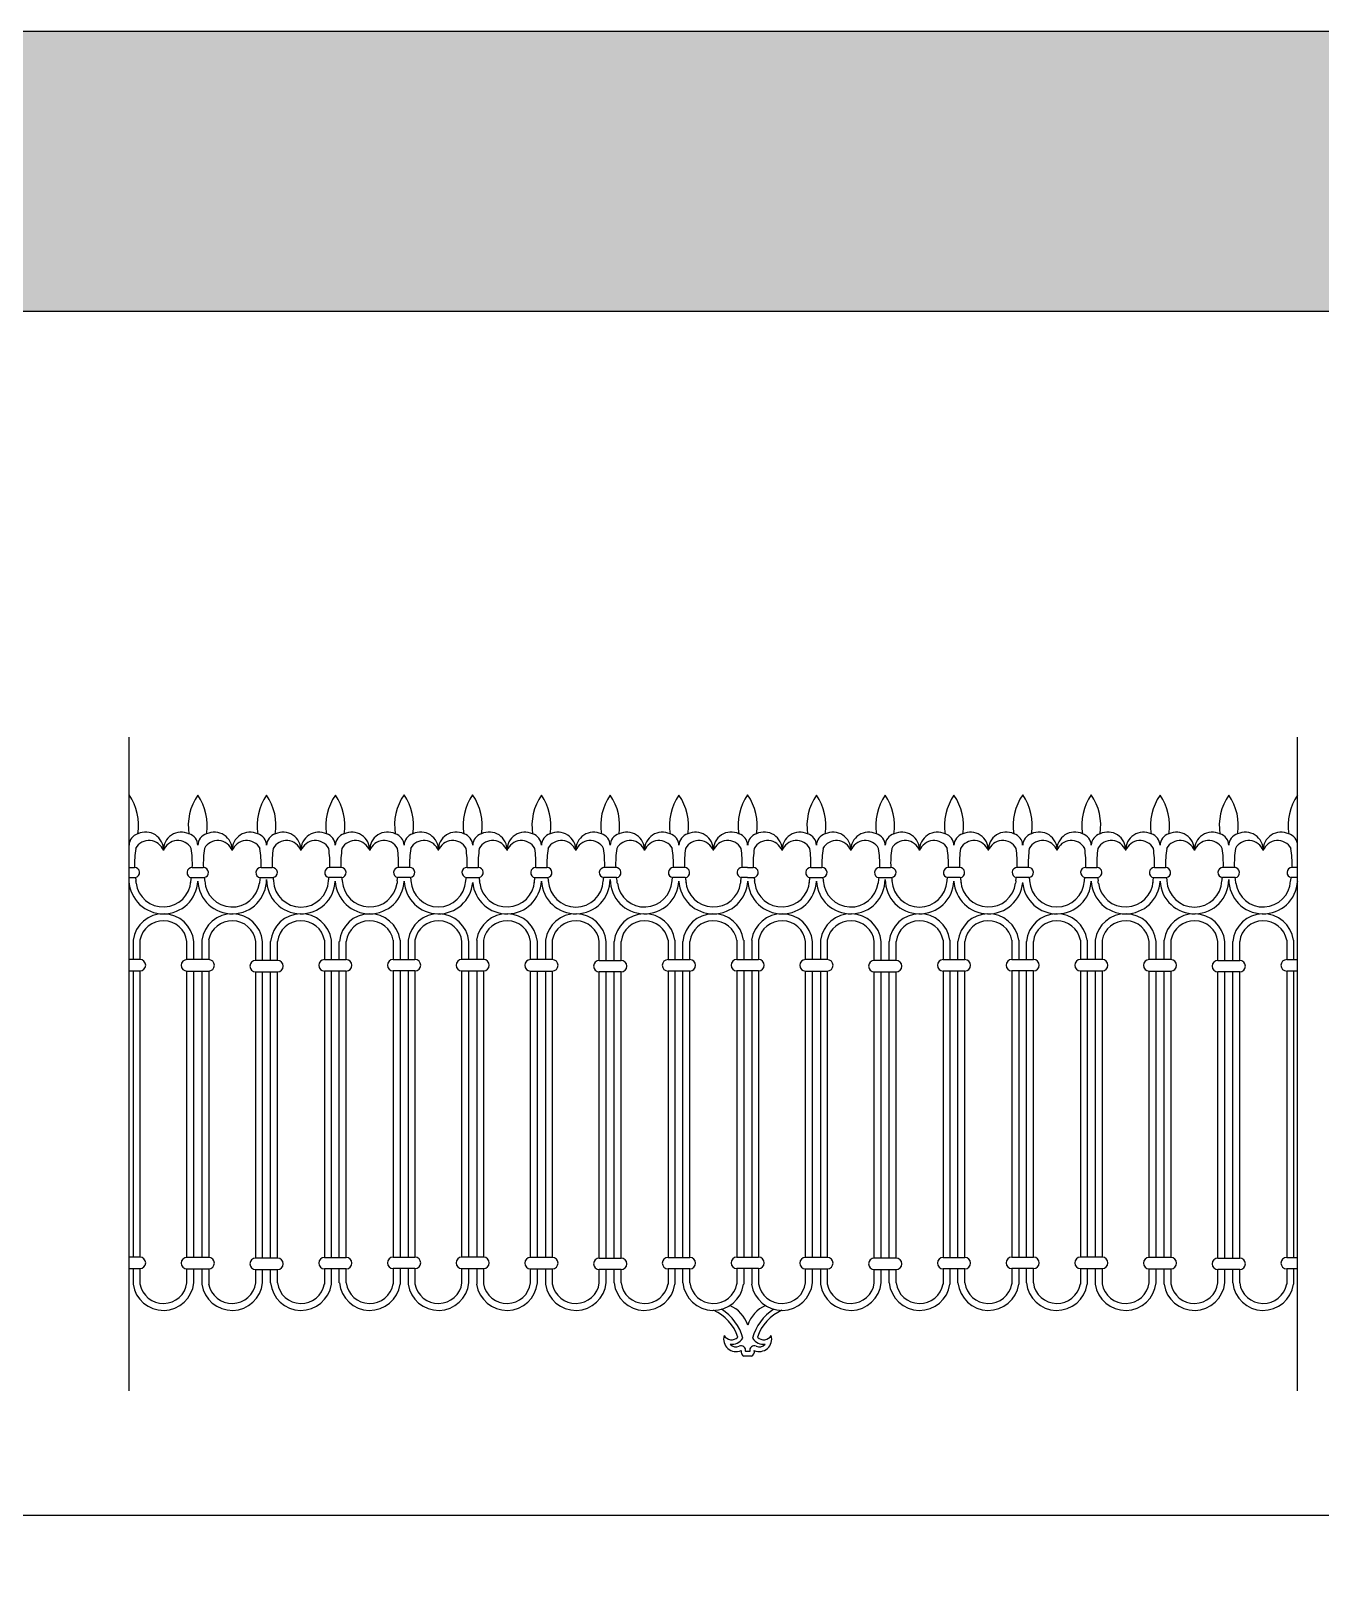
# Model space of a CAD drawing. Extents: x 12262 to 40734, y 30451 to 49613.
# Drawn here: x 15707 to 19083, y 45527 to 49613 of the extents above; entities that cross this region are included whole.
import ezdxf

# ---------------------------------------------------------------- set-up
doc = ezdxf.new("R2010")
doc.units = 0
doc.header["$LTSCALE"] = 0.85
doc.header["$MEASUREMENT"] = 0
doc.layers.get('0').update_dxf_attribs({"linetype": 'CONTINUOUS'})
doc.layers.add('www.cad-blocks.net', color=7, linetype='CONTINUOUS')

# ---------------------------------------------------------------- blocks, each defined once
blk = doc.blocks.new('A$C44CD3E31')
for p, q in [((0, 0), (0, 856.4)), ((1529.6, 0), (1529.6, 856.4)), ((0, 685.8), (7.3, 685.8)), ((82.8, 685.6), (97.2, 685.6)), ((172.8, 685.6), (187.2, 685.6)), ((277.3, 685.6), (262.9, 685.6)), ((367.3, 685.8), (352.9, 685.8)), ((442.6, 685.8), (457, 685.8)), ((532.6, 685.6), (547, 685.6)), ((637.1, 685.6), (622.7, 685.6)), ((727.1, 685.6), (712.7, 685.6)), ((809.8, 685.8), (802.6, 685.8)), ((809.8, 685.8), (817, 685.8)), ((892.6, 685.6), (907, 685.6)), ((982.6, 685.6), (997, 685.6)), ((1087.1, 685.6), (1072.7, 685.6)), ((1177.1, 685.8), (1162.6, 685.8)), ((1252.4, 685.8), (1266.8, 685.8)), ((1342.4, 685.6), (1356.8, 685.6)), ((1446.9, 685.6), (1432.4, 685.6)), ((1529.6, 685.6), (1522.4, 685.6)), ((0, 672.5), (8.4, 672.5)), ((81.7, 672.3), (98.4, 672.3)), ((171.7, 672.3), (188.4, 672.3)), ((278.4, 672.3), (261.7, 672.3)), ((368.4, 672.5), (351.7, 672.5)), ((441.5, 672.5), (458.2, 672.5)), ((531.4, 672.3), (548.2, 672.3)), ((638.2, 672.3), (621.5, 672.3)), ((728.2, 672.3), (711.5, 672.3)), ((809.8, 672.5), (801.5, 672.5)), ((809.8, 672.5), (818.2, 672.5)), ((891.5, 672.3), (908.2, 672.3)), ((981.5, 672.3), (998.2, 672.3)), ((1088.2, 672.3), (1071.5, 672.3)), ((1178.2, 672.5), (1161.5, 672.5)), ((1251.3, 672.5), (1268, 672.5)), ((1341.2, 672.3), (1358, 672.3)), ((1448, 672.3), (1431.3, 672.3)), ((1529.6, 672.3), (1521.3, 672.3)), ((5.3, 590.6), (5.3, 565.1)), ((14.3, 590.4), (14.3, 565.1)), ((75.8, 565), (75.8, 588.8)), ((84.8, 565), (84.8, 588.8)), ((95.3, 590.6), (95.3, 565)), ((104.3, 590.4), (104.3, 565)), ((165.8, 563.9), (165.8, 588.8)), ((174.8, 563.9), (174.8, 588.8)), ((185.3, 563.9), (185.3, 588.8)), ((194.3, 563.9), (194.3, 588.8)), ((255.8, 590.4), (255.8, 565)), ((264.8, 590.6), (264.8, 565)), ((275.3, 565), (275.3, 588.8)), ((284.3, 565), (284.3, 588.8)), ((345.8, 590.4), (345.8, 565.1)), ((354.8, 590.6), (354.8, 565.1)), ((365.3, 590.6), (365.3, 565.1)), ((374.3, 590.4), (374.3, 565.1)), ((435.8, 565.1), (435.8, 588.8)), ((444.8, 565.1), (444.8, 588.8)), ((455.1, 590.6), (455.1, 565.1)), ((464.1, 590.4), (464.1, 565.1)), ((525.6, 565), (525.6, 588.8)), ((534.6, 565), (534.6, 588.8)), ((545, 590.6), (545, 565)), ((554, 590.4), (554, 565)), ((615.5, 563.9), (615.5, 588.8)), ((624.5, 563.9), (624.5, 588.8)), ((635.1, 563.9), (635.1, 588.8)), ((644.1, 563.9), (644.1, 588.8)), ((705.6, 590.4), (705.6, 565)), ((714.6, 590.6), (714.6, 565)), ((725.1, 565), (725.1, 588.8)), ((734.1, 565), (734.1, 588.8)), ((795.6, 590.4), (795.6, 565.1)), ((804.6, 590.6), (804.6, 565.1)), ((815.1, 590.6), (815.1, 565.1)), ((824.1, 590.4), (824.1, 565.1)), ((885.6, 565), (885.6, 588.8)), ((894.6, 565), (894.6, 588.8)), ((905.1, 590.6), (905.1, 565)), ((914.1, 590.4), (914.1, 565)), ((975.6, 563.9), (975.6, 588.8)), ((984.6, 563.9), (984.6, 588.8)), ((995.1, 563.9), (995.1, 588.8)), ((1004.1, 563.9), (1004.1, 588.8)), ((1065.6, 590.4), (1065.6, 565)), ((1074.6, 590.6), (1074.6, 565)), ((1085.1, 565), (1085.1, 588.8)), ((1094.1, 565), (1094.1, 588.8)), ((1155.6, 590.4), (1155.6, 565.1)), ((1164.6, 590.6), (1164.6, 565.1)), ((1174.9, 565.1), (1174.9, 588.8)), ((1183.9, 565.1), (1183.9, 588.8)), ((1245.4, 590.4), (1245.4, 565.1)), ((1254.4, 590.6), (1254.4, 565.1)), ((1264.9, 590.6), (1264.9, 565.1)), ((1273.9, 590.4), (1273.9, 565.1)), ((1335.4, 565), (1335.4, 588.8)), ((1344.4, 565), (1344.4, 588.8)), ((1354.8, 590.6), (1354.8, 565)), ((1363.8, 590.4), (1363.8, 565)), ((1425.3, 563.9), (1425.3, 588.8)), ((1434.3, 563.9), (1434.3, 588.8)), ((1444.9, 563.9), (1444.9, 588.8)), ((1453.9, 563.9), (1453.9, 588.8)), ((1515.4, 590.4), (1515.4, 565)), ((1524.4, 590.6), (1524.4, 565)), ((14.3, 565.1), (0, 565.1)), ((104.3, 565), (75.8, 565)), ((194.3, 563.9), (165.8, 563.9)), ((255.8, 565), (284.3, 565)), ((345.8, 565.1), (374.3, 565.1)), ((464.1, 565.1), (435.6, 565.1)), ((464.1, 565.1), (435.6, 565.1)), ((554.1, 565), (525.6, 565)), ((615.6, 563.9), (644.1, 563.9)), ((705.6, 565), (734.1, 565)), ((795.6, 565.1), (824.1, 565.1)), ((914.1, 565), (885.6, 565)), ((1004.1, 563.9), (975.6, 563.9)), ((1065.6, 565), (1094.1, 565)), ((1155.6, 565.1), (1184.1, 565.1)), ((1155.6, 565.1), (1184.1, 565.1)), ((1273.9, 565.1), (1245.4, 565.1)), ((1363.8, 565), (1335.3, 565)), ((1425.4, 563.9), (1453.9, 563.9)), ((1515.4, 565), (1529.6, 565)), ((0, 550.1), (14.3, 550.1)), ((5.3, 550.1), (5.3, 175.2)), ((14.3, 550.1), (14.3, 175.2)), ((75.8, 550), (104.3, 550)), ((75.8, 175), (75.8, 550)), ((84.8, 175), (84.8, 550)), ((95.3, 550), (95.3, 175)), ((104.3, 550), (104.3, 175)), ((165.8, 174), (165.8, 548.9)), ((165.8, 548.9), (194.3, 548.9)), ((174.8, 174), (174.8, 548.9)), ((185.3, 174), (185.3, 548.9)), ((194.3, 174), (194.3, 548.9)), ((284.3, 550), (255.8, 550)), ((255.8, 550), (255.8, 175)), ((264.8, 550), (264.8, 175)), ((275.3, 175), (275.3, 550)), ((284.3, 175), (284.3, 550)), ((374.3, 550.1), (345.8, 550.1)), ((345.8, 550.1), (345.8, 175.2)), ((354.8, 550.1), (354.8, 175.2)), ((365.3, 550.1), (365.3, 175.2)), ((374.3, 550.1), (374.3, 175.2)), ((435.6, 550.1), (464.1, 550.1)), ((435.6, 550.1), (464.1, 550.1)), ((435.8, 175.2), (435.8, 550.1)), ((444.8, 175.2), (444.8, 550.1)), ((455.1, 550.1), (455.1, 175.2)), ((464.1, 550.1), (464.1, 175.2)), ((525.6, 550), (554.1, 550)), ((525.6, 175), (525.6, 550)), ((534.6, 175), (534.6, 550)), ((545, 550), (545, 175)), ((554, 550), (554, 175)), ((615.5, 174), (615.5, 548.9)), ((644.1, 548.9), (615.6, 548.9)), ((624.5, 174), (624.5, 548.9)), ((635.1, 174), (635.1, 548.9)), ((644.1, 174), (644.1, 548.9)), ((734.1, 550), (705.6, 550)), ((705.6, 550), (705.6, 175)), ((714.6, 550), (714.6, 175)), ((725.1, 175), (725.1, 550)), ((734.1, 175), (734.1, 550)), ((824.1, 550.1), (795.6, 550.1)), ((795.6, 550.1), (795.6, 175.2)), ((804.6, 550.1), (804.6, 175.2)), ((815.1, 550.1), (815.1, 175.2)), ((824.1, 550.1), (824.1, 175.2)), ((885.6, 550), (914.1, 550)), ((885.6, 175), (885.6, 550)), ((894.6, 175), (894.6, 550)), ((905.1, 550), (905.1, 175)), ((914.1, 550), (914.1, 175)), ((975.6, 548.9), (1004.1, 548.9)), ((975.6, 174), (975.6, 548.9)), ((984.6, 174), (984.6, 548.9)), ((995.1, 174), (995.1, 548.9)), ((1004.1, 174), (1004.1, 548.9)), ((1094.1, 550), (1065.6, 550)), ((1065.6, 550), (1065.6, 175)), ((1074.6, 550), (1074.6, 175)), ((1085.1, 175), (1085.1, 550)), ((1094.1, 175), (1094.1, 550)), ((1155.6, 550.1), (1155.6, 175.2)), ((1184.1, 550.1), (1155.6, 550.1)), ((1184.1, 550.1), (1155.6, 550.1)), ((1164.6, 550.1), (1164.6, 175.2)), ((1174.9, 175.2), (1174.9, 550.1)), ((1183.9, 175.2), (1183.9, 550.1)), ((1245.4, 550.1), (1273.9, 550.1)), ((1245.4, 550.1), (1245.4, 175.2)), ((1254.4, 550.1), (1254.4, 175.2)), ((1264.9, 550.1), (1264.9, 175.2)), ((1273.9, 550.1), (1273.9, 175.2)), ((1335.3, 550), (1363.8, 550)), ((1335.4, 175), (1335.4, 550)), ((1344.4, 175), (1344.4, 550)), ((1354.8, 550), (1354.8, 175)), ((1363.8, 550), (1363.8, 175)), ((1425.3, 174), (1425.3, 548.9)), ((1453.9, 548.9), (1425.4, 548.9)), ((1434.3, 174), (1434.3, 548.9)), ((1444.9, 174), (1444.9, 548.9)), ((1453.9, 174), (1453.9, 548.9)), ((1529.6, 550), (1515.4, 550)), ((1515.4, 550), (1515.4, 175)), ((1524.4, 550), (1524.4, 175)), ((14.3, 175.2), (0, 175.2)), ((104.3, 175), (75.8, 175)), ((194.3, 174), (165.8, 174)), ((255.8, 175), (284.3, 175)), ((345.8, 175.2), (374.3, 175.2)), ((464.1, 175.2), (435.6, 175.2)), ((464.1, 175.2), (435.6, 175.2)), ((554.1, 175), (525.6, 175)), ((615.6, 174), (644.1, 174)), ((705.6, 175), (734.1, 175)), ((795.6, 175.2), (824.1, 175.2)), ((914.1, 175), (885.6, 175)), ((1004.1, 174), (975.6, 174)), ((1065.6, 175), (1094.1, 175)), ((1155.6, 175.2), (1184.1, 175.2)), ((1155.6, 175.2), (1184.1, 175.2)), ((1273.9, 175.2), (1245.4, 175.2)), ((1363.8, 175), (1335.3, 175)), ((1425.4, 174), (1453.9, 174)), ((1515.4, 175), (1529.6, 175)), ((0, 160.2), (14.3, 160.2)), ((5.3, 160.2), (5.3, 139.9)), ((14.3, 160.2), (14.3, 140.1)), ((75.8, 160), (104.3, 160)), ((75.8, 141.7), (75.8, 160)), ((84.8, 141.7), (84.8, 160)), ((95.3, 160), (95.3, 139.9)), ((104.3, 160), (104.3, 140.1)), ((165.8, 141.7), (165.8, 159)), ((165.8, 159), (194.3, 159)), ((174.8, 141.7), (174.8, 159)), ((185.3, 141.7), (185.3, 159)), ((194.3, 141.7), (194.3, 159)), ((255.8, 160), (255.8, 140.1)), ((284.3, 160), (255.8, 160)), ((264.8, 160), (264.8, 139.9)), ((275.3, 141.7), (275.3, 160)), ((284.3, 141.7), (284.3, 160)), ((374.3, 160.2), (345.8, 160.2)), ((345.8, 160.2), (345.8, 140.1)), ((354.8, 160.2), (354.8, 139.9)), ((365.3, 160.2), (365.3, 139.9)), ((374.3, 160.2), (374.3, 140.1)), ((435.6, 160.2), (464.1, 160.2)), ((435.6, 160.2), (464.1, 160.2)), ((435.8, 141.7), (435.8, 160.2)), ((444.8, 141.7), (444.8, 160.2)), ((455.1, 160.2), (455.1, 139.9)), ((464.1, 160.2), (464.1, 140.1)), ((525.6, 141.7), (525.6, 160)), ((525.6, 160), (554.1, 160)), ((534.6, 141.7), (534.6, 160)), ((545, 160), (545, 139.9)), ((554, 160), (554, 140.1)), ((615.5, 141.7), (615.5, 159)), ((644.1, 159), (615.6, 159)), ((624.5, 141.7), (624.5, 159)), ((635.1, 141.7), (635.1, 159)), ((644.1, 141.7), (644.1, 159)), ((734.1, 160), (705.6, 160)), ((705.6, 160), (705.6, 140.1)), ((714.6, 160), (714.6, 139.9)), ((725.1, 141.7), (725.1, 160)), ((734.1, 141.7), (734.1, 160)), ((795.6, 160.2), (795.6, 140.1)), ((824.1, 160.2), (795.6, 160.2)), ((804.6, 160.2), (804.6, 139.9)), ((815.1, 160.2), (815.1, 139.9)), ((824.1, 160.2), (824.1, 140.1)), ((885.6, 160), (914.1, 160)), ((885.6, 141.7), (885.6, 160)), ((894.6, 141.7), (894.6, 160)), ((905.1, 160), (905.1, 139.9)), ((914.1, 160), (914.1, 140.1)), ((975.6, 159), (1004.1, 159)), ((975.6, 141.7), (975.6, 159)), ((984.6, 141.7), (984.6, 159)), ((995.1, 141.7), (995.1, 159)), ((1004.1, 141.7), (1004.1, 159)), ((1094.1, 160), (1065.6, 160)), ((1065.6, 160), (1065.6, 140.1)), ((1074.6, 160), (1074.6, 139.9)), ((1085.1, 141.7), (1085.1, 160)), ((1094.1, 141.7), (1094.1, 160)), ((1155.6, 160.2), (1155.6, 140.1)), ((1184.1, 160.2), (1155.6, 160.2)), ((1184.1, 160.2), (1155.6, 160.2)), ((1164.6, 160.2), (1164.6, 139.9)), ((1174.9, 141.7), (1174.9, 160.2)), ((1183.9, 141.7), (1183.9, 160.2)), ((1245.4, 160.2), (1273.9, 160.2)), ((1245.4, 160.2), (1245.4, 140.1)), ((1254.4, 160.2), (1254.4, 139.9)), ((1264.9, 160.2), (1264.9, 139.9)), ((1273.9, 160.2), (1273.9, 140.1)), ((1335.3, 160), (1363.8, 160)), ((1335.4, 141.7), (1335.4, 160)), ((1344.4, 141.7), (1344.4, 160)), ((1354.8, 160), (1354.8, 139.9)), ((1363.8, 160), (1363.8, 140.1)), ((1425.3, 141.7), (1425.3, 159)), ((1453.9, 159), (1425.4, 159)), ((1434.3, 141.7), (1434.3, 159)), ((1444.9, 141.7), (1444.9, 159)), ((1453.9, 141.7), (1453.9, 159)), ((1529.6, 160), (1515.4, 160)), ((1515.4, 160), (1515.4, 140.1)), ((1524.4, 160), (1524.4, 139.9)), ((814.9, 45.6), (804.8, 45.6)), ((812.7, 51.6), (807.1, 51.6))]:
    blk.add_line(p, q)
for centre, radius, start, end in [((-57.8, 740.8), 70.3, 350.8551, 34.5569), ((147.9, 740.6), 70.3, 145.4431, 189.1449), ((32.1, 740.6), 70.3, 350.8551, 34.5569), ((237.9, 740.6), 70.3, 145.4431, 189.1449), ((122.1, 740.6), 70.3, 350.8551, 34.5569), ((328, 740.6), 70.3, 145.4431, 189.1449), ((212.2, 740.6), 70.3, 350.8551, 34.5569), ((417.9, 740.8), 70.3, 145.4431, 189.1449), ((302.2, 740.8), 70.3, 350.8551, 34.5569), ((507.7, 740.8), 70.3, 145.4431, 189.1449), ((391.9, 740.8), 70.3, 350.8551, 34.5569), ((597.7, 740.6), 70.3, 145.4431, 189.1449), ((481.9, 740.6), 70.3, 350.8551, 34.5569), ((687.7, 740.6), 70.3, 145.4431, 189.1449), ((572, 740.6), 70.3, 350.8551, 34.5569), ((777.7, 740.6), 70.3, 145.4431, 189.1449), ((662, 740.6), 70.3, 350.8551, 34.5569), ((867.7, 740.8), 70.3, 145.4431, 189.1449), ((751.9, 740.8), 70.3, 350.8551, 34.5569), ((957.7, 740.6), 70.3, 145.4431, 189.1449), ((841.9, 740.6), 70.3, 350.8551, 34.5569), ((1047.7, 740.6), 70.3, 145.4431, 189.1449), ((931.9, 740.6), 70.3, 350.8551, 34.5569), ((1137.8, 740.6), 70.3, 145.4431, 189.1449), ((1022, 740.6), 70.3, 350.8551, 34.5569), ((1227.7, 740.8), 70.3, 145.4431, 189.1449), ((1112, 740.8), 70.3, 350.8551, 34.5569), ((1317.5, 740.8), 70.3, 145.4431, 189.1449), ((1201.7, 740.8), 70.3, 350.8551, 34.5569), ((1407.5, 740.6), 70.3, 145.4431, 189.1449), ((1291.7, 740.6), 70.3, 350.8551, 34.5569), ((1497.5, 740.6), 70.3, 145.4431, 189.1449), ((1381.8, 740.6), 70.3, 350.8551, 34.5569), ((1587.5, 740.6), 70.3, 145.4431, 189.1449), ((15.5, 714.7), 15.4, 104.7227, 179.7499), ((26.2, 700.9), 20.1, 20.0666, 150.9271), ((21.8, 708.7), 23.3, 357.7231, 116.0766), ((68.3, 708.6), 23.3, 63.9234, 182.2769), ((63.9, 700.8), 20.1, 29.0729, 159.9334), ((74.4, 714.4), 15.7, 0.9265, 74.601), ((105.5, 714.6), 15.4, 104.7227, 179.7499), ((116.2, 700.8), 20.1, 20.0666, 150.9271), ((111.8, 708.6), 23.3, 357.7231, 116.0766), ((158.3, 708.6), 23.3, 63.9234, 182.2769), ((153.9, 700.8), 20.1, 29.0729, 159.9334), ((164.4, 714.4), 15.7, 0.9265, 74.601), ((195.5, 714.6), 15.4, 104.7227, 179.7499), ((206.2, 700.8), 20.1, 20.0666, 150.9271), ((201.8, 708.6), 23.3, 357.7231, 116.0766), ((248.3, 708.6), 23.3, 63.9234, 182.2769), ((243.9, 700.8), 20.1, 29.0729, 159.9334), ((254.6, 714.6), 15.4, 0.2501, 75.2773), ((285.7, 714.4), 15.7, 105.399, 179.0735), ((296.2, 700.8), 20.1, 20.0666, 150.9271), ((291.8, 708.6), 23.3, 357.7231, 116.0766), ((338.3, 708.7), 23.3, 63.9234, 182.2769), ((333.9, 700.9), 20.1, 29.0729, 159.9334), ((344.6, 714.7), 15.4, 0.2501, 75.2773), ((375.7, 714.5), 15.7, 105.399, 179.0735), ((386.2, 700.9), 20.1, 20.0666, 150.9271), ((381.8, 708.7), 23.3, 357.7231, 116.0766), ((428.1, 708.7), 23.3, 63.9234, 182.2769), ((423.7, 700.9), 20.1, 29.0729, 159.9334), ((434.2, 714.5), 15.7, 0.9265, 74.601), ((465.3, 714.7), 15.4, 104.7227, 179.7499), ((476, 700.9), 20.1, 20.0666, 150.9271), ((471.6, 708.7), 23.3, 357.7231, 116.0766), ((518.1, 708.6), 23.3, 63.9234, 182.2769), ((513.6, 700.8), 20.1, 29.0729, 159.9334), ((524.1, 714.4), 15.7, 0.9265, 74.601), ((555.2, 714.6), 15.4, 104.7227, 179.7499), ((566, 700.8), 20.1, 20.0666, 150.9271), ((561.5, 708.6), 23.3, 357.7231, 116.0766), ((608.1, 708.6), 23.3, 63.9234, 182.2769), ((603.7, 700.8), 20.1, 29.0729, 159.9334), ((614.4, 714.6), 15.4, 0.2501, 75.2773), ((645.5, 714.4), 15.7, 105.399, 179.0735), ((656, 700.8), 20.1, 20.0666, 150.9271), ((651.6, 708.6), 23.3, 357.7231, 116.0766), ((698.1, 708.6), 23.3, 63.9234, 182.2769), ((693.7, 700.8), 20.1, 29.0729, 159.9334), ((704.4, 714.6), 15.4, 0.2501, 75.2773), ((735.5, 714.4), 15.7, 105.399, 179.0735), ((746, 700.8), 20.1, 20.0666, 150.9271), ((741.6, 708.6), 23.3, 357.7231, 116.0766), ((788.1, 708.7), 23.3, 63.9234, 182.2769), ((783.7, 700.9), 20.1, 29.0729, 159.9334), ((794.4, 714.7), 15.4, 0.2501, 75.2773), ((825.3, 714.7), 15.4, 104.7227, 179.7499), ((836, 700.9), 20.1, 20.0666, 150.9271), ((831.6, 708.7), 23.3, 357.7231, 116.0766), ((878.1, 708.6), 23.3, 63.9234, 182.2769), ((873.7, 700.8), 20.1, 29.0729, 159.9334), ((884.2, 714.4), 15.7, 0.9265, 74.601), ((915.3, 714.6), 15.4, 104.7227, 179.7499), ((926, 700.8), 20.1, 20.0666, 150.9271), ((921.6, 708.6), 23.3, 357.7231, 116.0766), ((968.1, 708.6), 23.3, 63.9234, 182.2769), ((963.7, 700.8), 20.1, 29.0729, 159.9334), ((974.2, 714.4), 15.7, 0.9265, 74.601), ((1005.3, 714.6), 15.4, 104.7227, 179.7499), ((1016, 700.8), 20.1, 20.0666, 150.9271), ((1011.6, 708.6), 23.3, 357.7231, 116.0766), ((1058.1, 708.6), 23.3, 63.9234, 182.2769), ((1053.7, 700.8), 20.1, 29.0729, 159.9334), ((1064.4, 714.6), 15.4, 0.2501, 75.2773), ((1095.5, 714.4), 15.7, 105.399, 179.0735), ((1106, 700.8), 20.1, 20.0666, 150.9271), ((1101.6, 708.6), 23.3, 357.7231, 116.0766), ((1148.1, 708.7), 23.3, 63.9234, 182.2769), ((1143.7, 700.9), 20.1, 29.0729, 159.9334), ((1154.4, 714.7), 15.4, 0.2501, 75.2773), ((1185.5, 714.5), 15.7, 105.399, 179.0735), ((1196, 700.9), 20.1, 20.0666, 150.9271), ((1191.6, 708.7), 23.3, 357.7231, 116.0766), ((1237.9, 708.7), 23.3, 63.9234, 182.2769), ((1233.4, 700.9), 20.1, 29.0729, 159.9334), ((1243.9, 714.5), 15.7, 0.9265, 74.601), ((1275, 714.7), 15.4, 104.7227, 179.7499), ((1285.8, 700.9), 20.1, 20.0666, 150.9271), ((1281.4, 708.7), 23.3, 357.7231, 116.0766), ((1327.9, 708.6), 23.3, 63.9234, 182.2769), ((1323.4, 700.8), 20.1, 29.0729, 159.9334), ((1333.9, 714.4), 15.7, 0.9265, 74.601), ((1365, 714.6), 15.4, 104.7227, 179.7499), ((1375.8, 700.8), 20.1, 20.0666, 150.9271), ((1371.3, 708.6), 23.3, 357.7231, 116.0766), ((1417.9, 708.6), 23.3, 63.9234, 182.2769), ((1413.5, 700.8), 20.1, 29.0729, 159.9334), ((1424.2, 714.6), 15.4, 0.2501, 75.2773), ((1455.3, 714.4), 15.7, 105.399, 179.0735), ((1465.8, 700.8), 20.1, 20.0666, 150.9271), ((1461.4, 708.6), 23.3, 357.7231, 116.0766), ((1507.9, 708.6), 23.3, 63.9234, 182.2769), ((1503.5, 700.8), 20.1, 29.0729, 159.9334), ((1514.2, 714.6), 15.4, 0.2501, 75.2773), ((139.5, 690.6), 132.3, 171.2884, 182.0908), ((-49.4, 690.5), 132.3, 357.9114, 8.7116), ((229.5, 690.5), 132.3, 171.2884, 182.0908), ((40.6, 690.5), 132.3, 357.9114, 8.7116), ((319.5, 690.5), 132.3, 171.2884, 182.0908), ((130.6, 690.5), 132.3, 357.9092, 8.7116), ((409.5, 690.5), 132.3, 171.2884, 182.0886), ((220.6, 690.6), 132.3, 357.9092, 8.7116), ((499.5, 690.6), 132.3, 171.2884, 182.0886), ((310.4, 690.6), 132.3, 357.9114, 8.7116), ((589.3, 690.6), 132.3, 171.2884, 182.0908), ((400.4, 690.5), 132.3, 357.9114, 8.7116), ((679.3, 690.5), 132.3, 171.2884, 182.0908), ((490.4, 690.5), 132.3, 357.9092, 8.7116), ((769.3, 690.5), 132.3, 171.2884, 182.0886), ((580.4, 690.5), 132.3, 357.9092, 8.7116), ((859.3, 690.5), 132.3, 171.2884, 182.0886), ((670.4, 690.6), 132.3, 357.9092, 8.7116), ((949.3, 690.6), 132.3, 171.2884, 182.0908), ((760.4, 690.5), 132.3, 357.9114, 8.7116), ((1039.3, 690.5), 132.3, 171.2884, 182.0908), ((850.4, 690.5), 132.3, 357.9114, 8.7116), ((1129.3, 690.5), 132.3, 171.2884, 182.0908), ((940.4, 690.5), 132.3, 357.9092, 8.7116), ((1219.3, 690.5), 132.3, 171.2884, 182.0886), ((1030.4, 690.6), 132.3, 357.9092, 8.7116), ((1309.3, 690.6), 132.3, 171.2884, 182.0886), ((1120.2, 690.6), 132.3, 357.9114, 8.7116), ((1399.1, 690.6), 132.3, 171.2884, 182.0908), ((1210.1, 690.5), 132.3, 357.9114, 8.7116), ((1489.1, 690.5), 132.3, 171.2884, 182.0908), ((1300.2, 690.5), 132.3, 357.9092, 8.7116), ((1579.1, 690.5), 132.3, 171.2884, 182.0886), ((1390.2, 690.5), 132.3, 357.9092, 8.7116), ((7.2, 679.1), 6.7, 280.2591, 89.7), ((82.7, 678.9), 6.69, 88.9002, 261.1364), ((97.2, 678.9), 6.7, 280.2591, 89.7), ((172.7, 678.9), 6.69, 88.9002, 261.1364), ((187.6, 679), 6.67, 276.4612, 93.4979), ((262.9, 678.9), 6.7, 90.3, 259.7409), ((277.4, 678.9), 6.69, 278.8636, 91.0998), ((352.9, 679.1), 6.7, 90.3, 259.7409), ((367.4, 679.1), 6.69, 278.8636, 91.0998), ((442.5, 679.1), 6.69, 88.9002, 261.1364), ((457, 679.1), 6.7, 280.2591, 89.7), ((532.5, 678.9), 6.69, 88.9002, 261.1364), ((547, 678.9), 6.7, 280.2591, 89.7), ((622.2, 679), 6.67, 86.5021, 263.5388), ((637.2, 678.9), 6.69, 278.8636, 91.0998), ((712.7, 678.9), 6.7, 90.3, 259.7409), ((727.2, 678.9), 6.69, 278.8636, 91.0998), ((802.7, 679.1), 6.7, 90.3, 259.7409), ((817, 679.1), 6.7, 280.2591, 89.7), ((892.5, 678.9), 6.69, 88.9002, 261.1364), ((907, 678.9), 6.7, 280.2591, 89.7), ((982.5, 678.9), 6.69, 88.9002, 261.1364), ((997.4, 679), 6.67, 276.4612, 93.4979), ((1072.7, 678.9), 6.7, 90.3, 259.7409), ((1087.2, 678.9), 6.69, 278.8636, 91.0998), ((1162.7, 679.1), 6.7, 90.3, 259.7409), ((1177.2, 679.1), 6.69, 278.8636, 91.0998), ((1252.3, 679.1), 6.69, 88.9002, 261.1364), ((1266.8, 679.1), 6.7, 280.2591, 89.7), ((1342.3, 678.9), 6.69, 88.9002, 261.1364), ((1356.8, 678.9), 6.7, 280.2591, 89.7), ((1432, 679), 6.67, 86.5021, 263.5388), ((1447, 678.9), 6.69, 278.8636, 91.0998), ((1522.5, 678.9), 6.7, 90.3, 259.7409), ((45, 670), 45.1, 182.9143, 357.0857), ((139.5, 690.6), 132.3, 187.8683, 189.7236), ((-3.3, 665.7), 12.6, 357.781, 11.3687), ((45, 669.9), 36, 187.4016, 357.1565), ((45, 670), 36, 351.9969, 357.1032), ((-49.4, 690.5), 132.3, 350.2764, 352.1252), ((135, 669.9), 45, 182.8435, 0), ((229.5, 690.5), 132.3, 187.8683, 189.7236), ((135, 669.9), 36, 182.8435, 352.1985), ((319.6, 649.6), 149.7, 171.2543, 174.0809), ((225.1, 669.9), 45, 179.9684, 357.1879), ((319.5, 690.5), 132.3, 187.8683, 189.7236), ((225.1, 669.9), 36.1, 182.8839, 357.1161), ((130.6, 690.5), 132.3, 350.2764, 352.1317), ((315.1, 670), 45.1, 182.9143, 357.0857), ((409.5, 690.5), 132.3, 187.8748, 189.7236), ((315.1, 670), 36, 182.8968, 188.0031), ((315.1, 669.9), 36, 182.8435, 352.5984), ((363.4, 665.7), 12.6, 168.6313, 182.219), ((220.6, 690.6), 132.3, 350.2764, 352.1317), ((405.1, 669.9), 45, 182.8435, 354.7316), ((499.5, 690.6), 132.3, 187.8748, 189.7236), ((404.9, 669.9), 35.9, 182.6544, 357.3456), ((310.4, 690.6), 132.3, 350.2764, 352.1252), ((494.8, 670), 45.1, 185.3361, 357.0857), ((589.3, 690.6), 132.3, 187.8683, 189.7236), ((446.5, 665.7), 12.6, 357.781, 11.3687), ((494.8, 669.9), 36, 187.4016, 357.1565), ((494.8, 670), 36, 351.9969, 357.1032), ((400.4, 690.5), 132.3, 350.2764, 352.1252), ((584.8, 669.9), 45, 182.8121, 0.0316), ((679.3, 690.5), 132.3, 187.8683, 189.7236), ((584.8, 669.9), 36.1, 182.8839, 357.1161), ((490.4, 690.5), 132.3, 350.2764, 352.1317), ((674.9, 669.9), 45, 180, 357.1565), ((490.3, 649.6), 149.7, 5.9191, 8.7457), ((674.9, 669.9), 36, 187.8015, 357.1565), ((580.4, 690.5), 132.3, 350.2764, 352.1317), ((764.9, 670), 45.1, 182.9143, 357.0857), ((859.3, 690.5), 132.3, 187.8748, 189.7236), ((764.8, 670), 36, 182.8968, 188.0031), ((764.9, 669.9), 36, 182.8435, 352.5984), ((813.2, 665.7), 12.6, 168.6313, 182.219), ((670.4, 690.6), 132.3, 350.2764, 352.1317), ((854.9, 669.9), 45, 182.8256, 357.1744), ((949.3, 690.6), 132.3, 187.8683, 189.7236), ((806.5, 665.7), 12.6, 357.781, 11.3687), ((854.8, 669.9), 36, 187.4016, 357.1565), ((854.8, 670), 36, 351.9969, 357.1032), ((760.4, 690.5), 132.3, 350.2764, 352.1252), ((944.8, 669.9), 45, 182.8435, 0), ((1039.3, 690.5), 132.3, 187.8683, 189.7236), ((944.8, 669.9), 36, 182.8435, 352.1985), ((1129.4, 649.6), 149.7, 171.2543, 174.0809), ((1034.9, 669.9), 45, 179.9684, 357.1879), ((1129.3, 690.5), 132.3, 187.8683, 189.7236), ((1034.8, 669.9), 36.1, 182.8839, 357.1161), ((940.4, 690.5), 132.3, 350.2764, 352.1317), ((1124.9, 670), 45.1, 182.9143, 354.6639), ((1219.3, 690.5), 132.3, 187.8748, 189.7236), ((1124.9, 670), 36, 182.8968, 188.0031), ((1124.9, 669.9), 36, 182.8435, 352.5984), ((1173.2, 665.7), 12.6, 168.6313, 182.219), ((1030.4, 690.6), 132.3, 350.2764, 352.1317), ((1214.6, 669.9), 45, 185.2684, 357.1565), ((1309.3, 690.6), 132.3, 187.8748, 189.7236), ((1214.7, 669.9), 35.9, 182.6544, 357.3456), ((1120.2, 690.6), 132.3, 350.2764, 352.1252), ((1304.6, 670), 45.1, 182.9143, 357.0857), ((1399.1, 690.6), 132.3, 187.8683, 189.7236), ((1256.2, 665.7), 12.6, 357.781, 11.3687), ((1304.6, 669.9), 36, 187.4016, 357.1565), ((1304.6, 670), 36, 351.9969, 357.1032), ((1210.1, 690.5), 132.3, 350.2764, 352.1252), ((1394.6, 669.9), 45, 182.8121, 0.0316), ((1489.1, 690.5), 132.3, 187.8683, 189.7236), ((1394.6, 669.9), 36.1, 182.8839, 357.1161), ((1300.2, 690.5), 132.3, 350.2764, 352.1317), ((1484.6, 669.9), 45, 180, 357.1565), ((1300.1, 649.6), 149.7, 5.9191, 8.7457), ((1484.6, 669.9), 36, 187.8015, 357.1565), ((1390.2, 690.5), 132.3, 350.2764, 352.1317), ((1574.6, 670), 45.1, 182.9143, 183.5618), ((44.9, 584.8), 40.1, 5.7898, 171.6348), ((44.9, 584.7), 31.2, 7.6074, 169.5096), ((134.9, 584.8), 40.1, 5.7898, 171.6348), ((134.9, 584.7), 31.2, 7.6074, 169.5096), ((225.2, 584.8), 40.1, 8.3652, 174.2102), ((225.2, 584.7), 31.2, 10.4904, 172.3926), ((315.2, 584.8), 40.1, 8.3652, 174.2102), ((315.2, 584.7), 31.2, 10.4904, 172.3926), ((405, 584.8), 40.1, 5.7898, 171.6348), ((404.9, 584.7), 31.2, 7.6074, 169.5096), ((494.7, 584.8), 40.1, 5.7898, 171.6348), ((494.7, 584.7), 31.2, 7.6074, 169.5096), ((584.7, 584.8), 40.1, 5.7898, 171.6348), ((584.7, 584.7), 31.2, 7.6074, 169.5096), ((675, 584.8), 40.1, 8.3652, 174.2102), ((675, 584.7), 31.2, 10.4904, 172.3926), ((764.9, 584.8), 40.1, 8.3652, 174.2102), ((765, 584.7), 31.2, 10.4904, 172.3926), ((854.7, 584.8), 40.1, 5.7898, 171.6348), ((854.7, 584.7), 31.2, 7.6074, 169.5096), ((944.7, 584.8), 40.1, 5.7898, 171.6348), ((944.7, 584.7), 31.2, 7.6074, 169.5096), ((1035, 584.8), 40.1, 8.3652, 174.2102), ((1035, 584.7), 31.2, 10.4904, 172.3926), ((1125, 584.8), 40.1, 8.3652, 174.2102), ((1125, 584.7), 31.2, 10.4904, 172.3926), ((1214.7, 584.8), 40.1, 8.3652, 174.2102), ((1214.7, 584.7), 31.2, 10.4904, 172.3926), ((1304.5, 584.8), 40.1, 5.7898, 171.6348), ((1304.5, 584.7), 31.2, 7.6074, 169.5096), ((1394.5, 584.8), 40.1, 5.7898, 171.6348), ((1394.5, 584.7), 31.2, 7.6074, 169.5096), ((1484.8, 584.8), 40.1, 8.3652, 174.2102), ((1484.8, 584.7), 31.2, 10.4904, 172.3926), ((14.3, 557.6), 7.5, 270, 90), ((75.8, 557.5), 7.5, 90, 270), ((104.3, 557.5), 7.5, 270, 90), ((165.8, 556.4), 7.5, 90, 270), ((194.3, 556.4), 7.5, 270, 90), ((255.8, 557.5), 7.5, 90, 270), ((284.3, 557.5), 7.5, 270, 90), ((345.8, 557.6), 7.5, 90, 270), ((374.3, 557.6), 7.5, 270, 90), ((435.6, 557.6), 7.5, 90, 270), ((435.6, 557.6), 7.5, 90, 270), ((464.1, 557.6), 7.5, 270, 90), ((464.1, 557.6), 7.5, 270, 90), ((525.6, 557.5), 7.5, 90, 270), ((554.1, 557.5), 7.5, 270, 90), ((615.6, 556.4), 7.5, 90, 270), ((644.1, 556.4), 7.5, 270, 90), ((705.6, 557.5), 7.5, 90, 270), ((734.1, 557.5), 7.5, 270, 90), ((795.6, 557.6), 7.5, 90, 270), ((824.1, 557.6), 7.5, 270, 90), ((885.6, 557.5), 7.5, 90, 270), ((914.1, 557.5), 7.5, 270, 90), ((975.6, 556.4), 7.5, 90, 270), ((1004.1, 556.4), 7.5, 270, 90), ((1065.6, 557.5), 7.5, 90, 270), ((1094.1, 557.5), 7.5, 270, 90), ((1155.6, 557.6), 7.5, 90, 270), ((1155.6, 557.6), 7.5, 90, 270), ((1184.1, 557.6), 7.5, 270, 90), ((1184.1, 557.6), 7.5, 270, 90), ((1245.4, 557.6), 7.5, 90, 270), ((1273.9, 557.6), 7.5, 270, 90), ((1335.3, 557.5), 7.5, 90, 270), ((1363.8, 557.5), 7.5, 270, 90), ((1425.4, 556.4), 7.5, 90, 270), ((1453.9, 556.4), 7.5, 270, 90), ((1515.4, 557.5), 7.5, 90, 270), ((14.3, 167.7), 7.5, 270, 90), ((75.8, 167.5), 7.5, 90, 270), ((104.3, 167.5), 7.5, 270, 90), ((165.8, 166.5), 7.5, 90, 270), ((194.3, 166.5), 7.5, 270, 90), ((255.8, 167.5), 7.5, 90, 270), ((284.3, 167.5), 7.5, 270, 90), ((345.8, 167.7), 7.5, 90, 270), ((374.3, 167.7), 7.5, 270, 90), ((435.6, 167.7), 7.5, 90, 270), ((435.6, 167.7), 7.5, 90, 270), ((464.1, 167.7), 7.5, 270, 90), ((464.1, 167.7), 7.5, 270, 90), ((525.6, 167.5), 7.5, 90, 270), ((554.1, 167.5), 7.5, 270, 90), ((615.6, 166.5), 7.5, 90, 270), ((644.1, 166.5), 7.5, 270, 90), ((705.6, 167.5), 7.5, 90, 270), ((734.1, 167.5), 7.5, 270, 90), ((795.6, 167.7), 7.5, 90, 270), ((824.1, 167.7), 7.5, 270, 90), ((885.6, 167.5), 7.5, 90, 270), ((914.1, 167.5), 7.5, 270, 90), ((975.6, 166.5), 7.5, 90, 270), ((1004.1, 166.5), 7.5, 270, 90), ((1065.6, 167.5), 7.5, 90, 270), ((1094.1, 167.5), 7.5, 270, 90), ((1155.6, 167.7), 7.5, 90, 270), ((1155.6, 167.7), 7.5, 90, 270), ((1184.1, 167.7), 7.5, 270, 90), ((1184.1, 167.7), 7.5, 270, 90), ((1245.4, 167.7), 7.5, 90, 270), ((1273.9, 167.7), 7.5, 270, 90), ((1335.3, 167.5), 7.5, 90, 270), ((1363.8, 167.5), 7.5, 270, 90), ((1425.4, 166.5), 7.5, 90, 270), ((1453.9, 166.5), 7.5, 270, 90), ((1515.4, 167.5), 7.5, 90, 270), ((44.9, 145.7), 40.1, 188.3652, 354.2102), ((44.9, 145.8), 31.2, 190.4904, 352.3926), ((134.9, 145.7), 40.1, 188.3652, 354.2102), ((134.9, 145.8), 31.2, 190.4904, 352.3926), ((225.2, 145.7), 40.1, 185.7898, 351.6348), ((225.2, 145.8), 31.2, 187.6074, 349.5096), ((315.2, 145.7), 40.1, 185.7898, 351.6348), ((315.2, 145.8), 31.2, 187.6074, 349.5096), ((405, 145.7), 40.1, 188.3652, 354.2102), ((404.9, 145.8), 31.2, 190.4904, 352.3926), ((494.7, 145.7), 40.1, 188.3652, 354.2102), ((494.7, 145.8), 31.2, 190.4904, 352.3926), ((584.7, 145.7), 40.1, 188.3652, 354.2102), ((584.7, 145.8), 31.2, 190.4904, 352.3926), ((675, 145.7), 40.1, 185.7898, 351.6348), ((675, 145.8), 31.2, 187.6074, 349.5096), ((764.9, 145.7), 40.1, 185.7898, 351.6348), ((765, 145.8), 31.2, 187.6074, 349.5096), ((854.7, 145.7), 40.1, 188.3652, 354.2102), ((854.7, 145.8), 31.2, 190.4904, 352.3926), ((944.7, 145.7), 40.1, 188.3652, 354.2102), ((944.7, 145.8), 31.2, 190.4904, 352.3926), ((1035, 145.7), 40.1, 185.7898, 351.6348), ((1035, 145.8), 31.2, 187.6074, 349.5096), ((1125, 145.7), 40.1, 185.7898, 351.6348), ((1125, 145.8), 31.2, 187.6074, 349.5096), ((1214.7, 145.7), 40.1, 185.7898, 351.6348), ((1214.7, 145.8), 31.2, 187.6074, 349.5096), ((1304.5, 145.7), 40.1, 188.3652, 354.2102), ((1304.5, 145.8), 31.2, 190.4904, 352.3926), ((1394.5, 145.7), 40.1, 188.3652, 354.2102), ((1394.5, 145.8), 31.2, 190.4904, 352.3926), ((1484.8, 145.7), 40.1, 185.7898, 351.6348), ((1484.8, 145.8), 31.2, 187.6074, 349.5096), ((743, 53.7), 56.4, 17.1392, 67.0587), ((743, 53.7), 62.4, 14.1499, 58.6998), ((770.7, 74), 41, 17.121, 67.5202), ((849, 74), 40.9, 112.4565, 162.9023), ((876.7, 53.7), 62.4, 121.3002, 165.8501), ((876.7, 53.7), 56.4, 112.9413, 162.8608), ((794.6, 67.9), 16.3, 163.3115, 293.9511), ((788.8, 78.6), 11.5, 211.3002, 314.153), ((788.8, 78.6), 17.5, 263.5, 326.6654), ((830.9, 78.6), 17.5, 213.3346, 276.139), ((825, 68), 16.3, 246.4632, 16.2741), ((830.9, 78.6), 11.5, 225.847, 328.6998), ((794.6, 67.9), 10.3, 221.1589, 293.9511), ((801.2, 53.1), 6, 349.8064, 113.9511), ((808.1, 51.9), 7.01, 169.8064, 242.3769), ((808.1, 51.9), 1.01, 169.8064, 191.939), ((818.5, 53.1), 6, 66.4632, 192.3644), ((812, 51.7), 0.668, 358.2305, 12.3644), ((812, 51.7), 6.67, 295.4523, 12.3644), ((825, 68), 10.3, 246.4632, 318.2954)]:
    blk.add_arc(centre, radius, start, end)
blk = doc.blocks.new('FORMAT')
at = {"layer": 'www.cad-blocks.net', "true_color": 0x546d8e}
h = blk.add_hatch(color=155, dxfattribs=at)
h.set_gradient(color1=(68, 68, 68), color2=(84, 109, 142), tint=1)
h.paths.add_polyline_path([(14872.5, 49612.8), (14872.5, 48879.2), (40733.8, 48879.2), (40733.8, 49612.8)])
at = {"layer": 'www.cad-blocks.net', "color": 155, "true_color": 0x546d8e}
for p, q in [((14872.5, 49612.8), (40733.8, 49612.8)), ((14872.5, 48879.2), (40733.8, 48879.2)), ((14872.5, 48879.2), (40733.8, 48879.2)), ((14872.5, 45725.7), (35345.5, 45725.7))]:
    blk.add_line(p, q, dxfattribs=at)
blk.add_lwpolyline([(14872.5, 48879.2), (40733.8, 48879.2), (40733.8, 30902.9), (14872.5, 30902.9)], close=True, dxfattribs=at)

msp = doc.modelspace()

# ---------------------------------------------------------------- block references
msp.add_blockref('FORMAT', (0, 0))
at = {"xscale": 2, "yscale": 2, "zscale": 2}
msp.add_blockref('A$C44CD3E31', (15962.9, 46050.9), dxfattribs=at)

doc.saveas('drawing.dxf')
